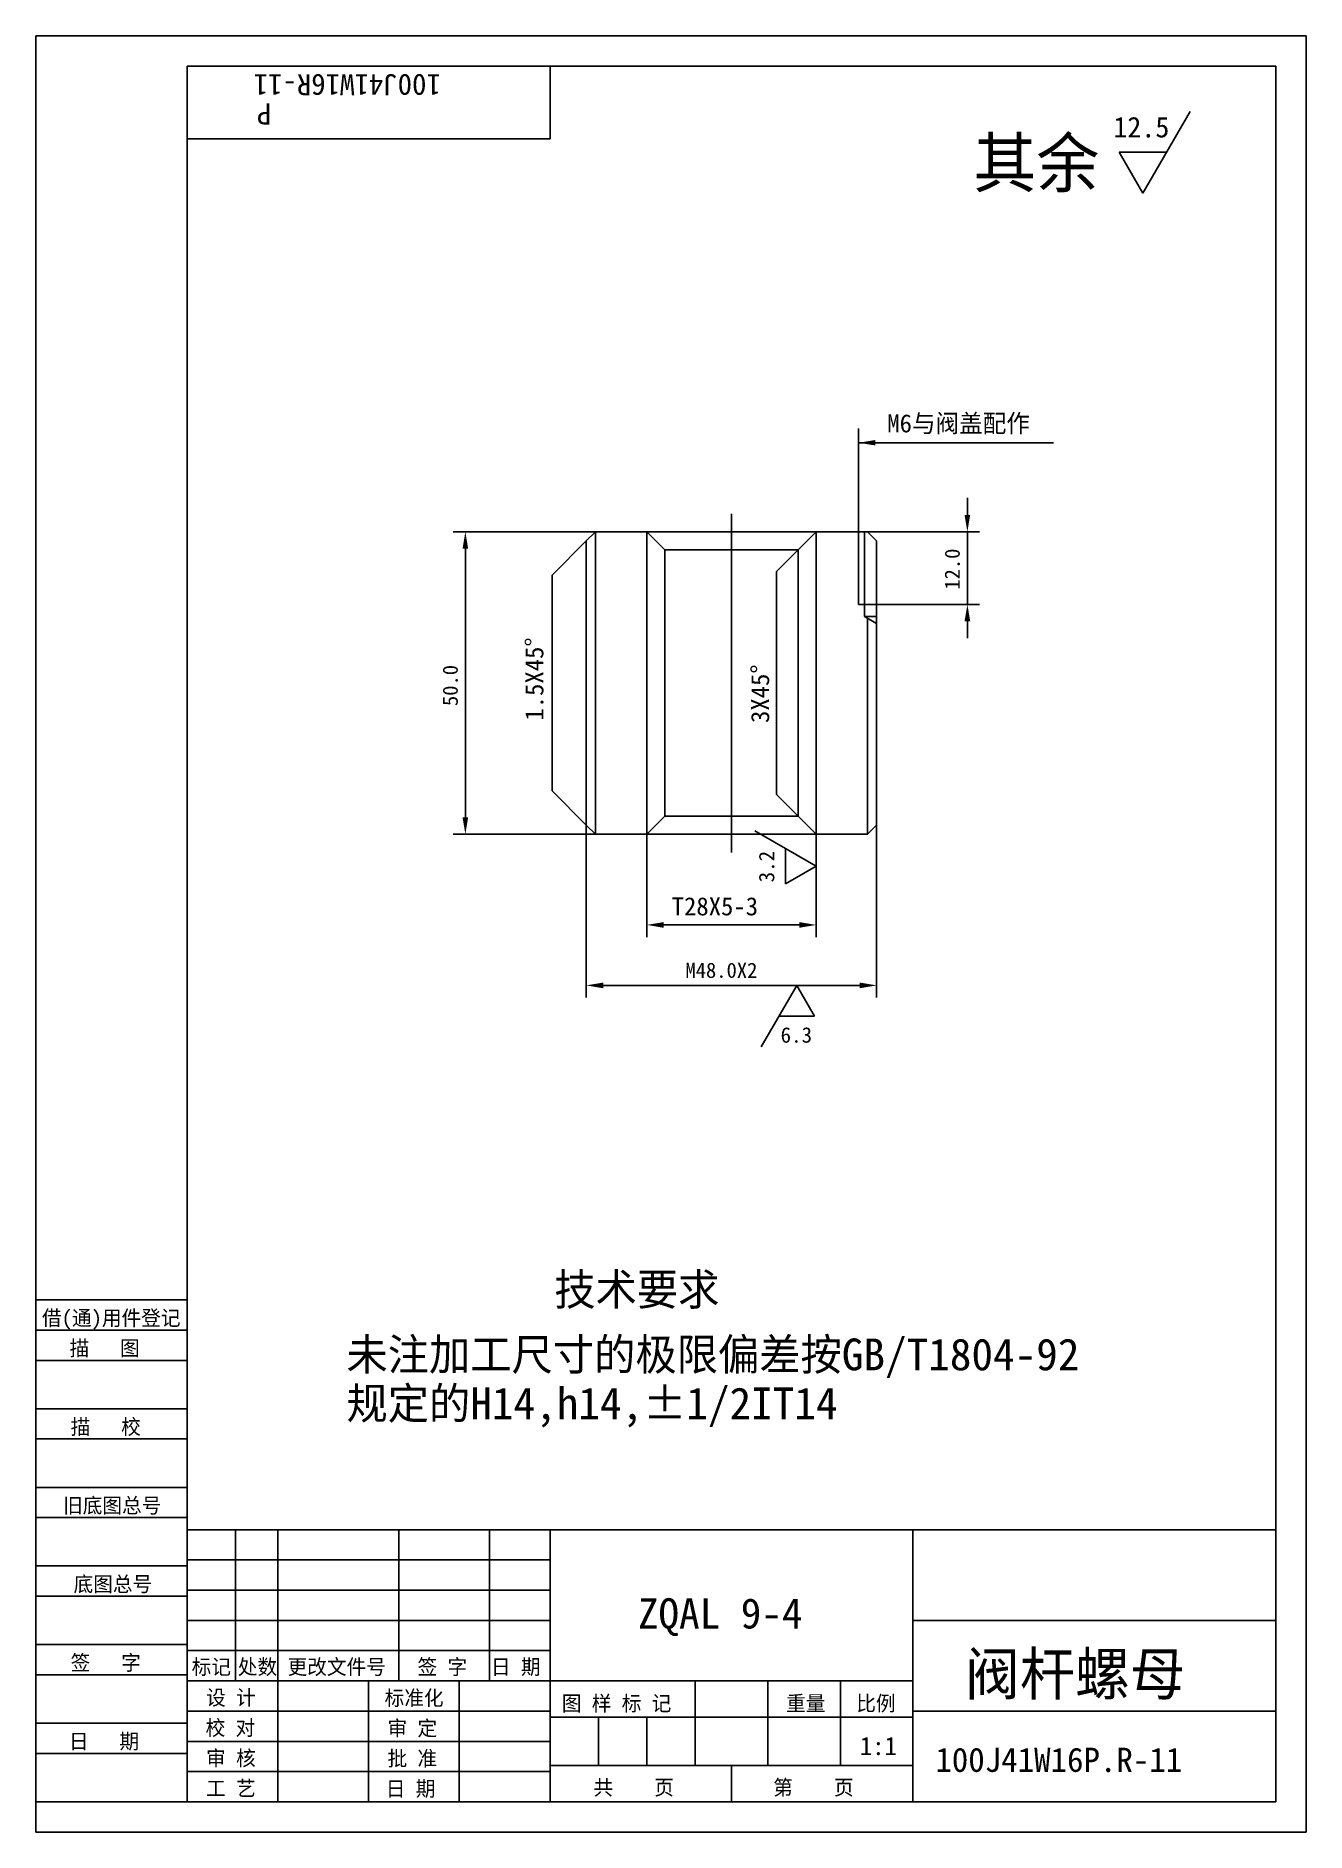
# Model space of a CAD drawing. Header units: metres. Extents: x 0 to 210, y 0 to 297.
import ezdxf

# ---------------------------------------------------------------- set-up
doc = ezdxf.new("R2010")
doc.units = ezdxf.units.M
for name, color, linetype in [('C', 6, 'Continuous'), ('D', 1, 'Continuous'), ('FL', 5, 'Continuous'), ('HA', 5, 'Continuous'), ('T', 7, 'Continuous'), ('TL', 4, 'Continuous')]:
    doc.layers.add(name, color=color, linetype=linetype)

# ---------------------------------------------------------------- blocks, each defined once
blk = doc.blocks.new('TUKUN4')
at = {"layer": 'FL'}
for p, q in [((0, 297), (0, 0)), ((210, 297), (0, 297)), ((210, 0), (210, 297)), ((0, 78), (25, 78)), ((0, 70), (25, 70)), ((0, 65), (25, 65)), ((0, 57), (25, 57)), ((0, 52), (25, 52)), ((33, 25), (33, 50)), ((40, 5), (40, 50)), ((60, 25), (60, 50)), ((75, 25), (75, 50)), ((25, 45), (85, 45)), ((0, 44), (25, 44)), ((0, 39), (25, 39)), ((25, 40), (85, 40)), ((25, 35), (85, 35)), ((0, 31), (25, 31)), ((25, 30), (85, 30)), ((0, 26), (25, 26)), ((70, 5), (70, 25)), ((0, 18), (25, 18)), ((25, 20), (85, 20)), ((25, 15), (85, 15)), ((0, 13), (25, 13)), ((25, 10), (85, 10)), ((0, 0), (210, 0))]:
    blk.add_line(p, q, dxfattribs=at)
at = {"layer": 'TL'}
for p, q in [((25, 5), (25, 292)), ((205, 292), (25, 292)), ((85, 292), (85, 280)), ((205, 5), (205, 292)), ((85, 280), (25, 280)), ((0, 88), (25, 88)), ((0, 83), (25, 83)), ((205, 50), (25, 50)), ((85, 5), (85, 50)), ((145, 5), (145, 50)), ((205, 35), (145, 35)), ((145, 25), (25, 25)), ((55, 5), (55, 25)), ((109, 11), (109, 25)), ((121, 11), (121, 25)), ((133, 11), (133, 25)), ((85, 19), (145, 19)), ((93, 11), (93, 19)), ((101, 11), (101, 19)), ((205, 20), (145, 20)), ((145, 11), (85, 11)), ((115, 5), (115, 11)), ((0, 5), (205, 5))]:
    blk.add_line(p, q, dxfattribs=at)
at = {"layer": 'T'}
for s, p in [('借(通)用件登记', (1, 83.76)), ('描   图', (5.56, 78.76)), ('描   校', (5.74, 65.76)), ('旧底图总号', (4.49, 52.76)), ('底图总号', (6.22, 39.76)), ('签   字', (5.74, 26.76)), ('标记', (25.75, 26.07)), ('处数', (33.38, 26.07)), ('更改文件号', (41.61, 26.07)), ('签 字', (63.1, 26.07)), ('日 期', (75.23, 26.07)), ('设 计', (28.14, 20.99)), ('标准化', (57.65, 20.93)), ('图 样 标 记', (86.95, 20.04)), ('重量', (124.03, 20.04)), ('比例', (135.64, 20.04)), ('校 对', (28.05, 15.99)), ('审 定', (58.13, 15.93)), ('日   期', (5.45, 13.76)), ('审 核', (28.14, 10.99)), ('批 准', (58.13, 10.93)), ('共    页', (92.18, 6.13)), ('第    页', (121.9, 6.13)), ('工 艺', (28.14, 5.99)), ('日 期', (57.84, 5.93))]:
    blk.add_text(s, height=2.5, dxfattribs=at).set_placement(p)

msp = doc.modelspace()

# ---------------------------------------------------------------- linework, layer by layer
at = {"layer": 'C'}
msp.add_lwpolyline([(115, 218), (115, 162)], dxfattribs=at)
at = {"layer": 'D'}
for p, q in [((190.81, 284.52), (183, 271)), ((183, 271), (179.1, 277.76)), ((179.1, 277.76), (186.9, 277.76)), ((136, 215), (136, 232.09)), ((136, 227.77), (136, 231.73)), ((162.83, 229.73), (136, 229.73)), ((162.83, 229.73), (168.24, 229.73)), ((154, 217.8), (154, 220.6)), ((92.5, 215), (69, 215)), ((137.5, 215), (156, 215)), ((154, 215), (154, 203)), ((71, 212.2), (71, 167.8)), ((91, 213.5), (85.34, 207.84)), ((126, 212), (122.46, 208.46)), ((122.46, 208.46), (122.46, 171.54)), ((85.34, 207.84), (85.34, 172.16)), ((139, 203), (156, 203)), ((154, 200.2), (154, 197.4)), ((91, 166.5), (85.34, 172.16)), ((126, 168), (122.46, 171.54)), ((91, 166.5), (91, 138)), ((139, 166.5), (139, 138)), ((92.5, 165), (69, 165)), ((101, 165), (101, 148)), ((118.86, 165.56), (129, 159.71)), ((129, 165), (129, 148)), ((123.93, 156.78), (123.93, 162.64)), ((129, 159.71), (123.93, 156.78)), ((103.8, 150), (126.2, 150)), ((93.8, 140), (136.2, 140)), ((119.93, 129.86), (125.79, 140)), ((125.79, 140), (128.72, 134.93)), ((128.72, 134.93), (122.86, 134.93))]:
    msp.add_line(p, q, dxfattribs=at)
for points in [[(138.8, 229.28), (136, 229.73), (138.8, 230.18)], [(153.53, 217.8), (154.47, 217.8), (154, 215)], [(70.53, 212.2), (71.47, 212.2), (71, 215)], [(153.53, 200.2), (154.47, 200.2), (154, 203)], [(70.53, 167.8), (71.47, 167.8), (71, 165)], [(103.8, 150.47), (103.8, 149.53), (101, 150)], [(126.2, 150.47), (126.2, 149.53), (129, 150)], [(93.8, 140.47), (93.8, 139.53), (91, 140)], [(136.2, 140.47), (136.2, 139.53), (139, 140)]]:
    msp.add_solid(points, dxfattribs=at)
at = {"layer": 'HA'}
for p, q in [((92.5, 215), (92.5, 165)), ((101, 215), (101, 165)), ((129, 165), (129, 215)), ((136, 215), (136, 203)), ((137.5, 165), (137.5, 200.71))]:
    msp.add_line(p, q, dxfattribs=at)
at = {"layer": 'TL'}
for p, q in [((101, 215), (129, 215)), ((104, 212), (126, 212)), ((137, 201), (139, 201)), ((104, 168), (126, 168)), ((101, 165), (129, 165))]:
    msp.add_line(p, q, dxfattribs=at)
msp.add_lwpolyline([(101, 165), (92.5, 165), (91, 166.5), (91, 213.5), (92.5, 215), (101, 215), (104, 212), (104, 168)], close=True, dxfattribs=at)
for points in [[(129, 215), (126, 212), (126, 168), (129, 165), (137.5, 165), (139, 166.5), (139, 199.85), (137, 201), (137, 215), (129, 215)], [(136, 215), (137.5, 215), (139, 213.5), (139, 199.85)], [(139, 203), (136, 203)]]:
    msp.add_lwpolyline(points, dxfattribs=at)

# ---------------------------------------------------------------- block references
at = {"layer": 'D'}
msp.add_blockref('TUKUN4', (0, 0), dxfattribs=at)

# ---------------------------------------------------------------- texts
for s, height, rotation, p in [('100J41W16R-11', 3.5, 180, (66.95, 290.67)), ('P', 3.5, 180, (38.92, 285.83)), ('12.0', 2.5, 90, (152.75, 205.43)), ('1.5X45%%d', 3, 90, (83.9, 183.78)), ('50.0', 2.5, 90, (69.75, 186.19)), ('3X45%%d', 3, 90, (121.23, 183.39)), ('3.2', 2.55, 90, (122.08, 157.04))]:
    msp.add_text(s, height=height, rotation=rotation, dxfattribs=at).set_placement(p)
for s, height, p in [('12.5', 3.4, (178.14, 280.22)), ('其余', 8, (155, 272)), ('M6与阀盖配作', 3, (140.76, 231.44)), ('T28X5-3', 3, (105.11, 151.58)), ('M48.0X2', 2.5, (107.38, 141.25)), ('6.3', 2.55, (123.12, 130.53)), ('    技术要求', 5.25, (71.42, 87.1)), ('  未注加工尺寸的极限偏差按GB/T1804-92          ', 5.25, (44.2, 76.36)), ('  规定的H14,h14,%%P1/2IT14', 5.25, (44.2, 68.27)), ('ZQAL 9-4', 5, (99.53, 33.66)), ('阀杆螺母', 7, (153.59, 22.67)), ('1:1', 3, (136.22, 12.73)), ('100J41W16P.R-11', 4, (148.71, 9.95))]:
    msp.add_text(s, height=height, dxfattribs=at).set_placement(p)

doc.saveas('drawing.dxf')
